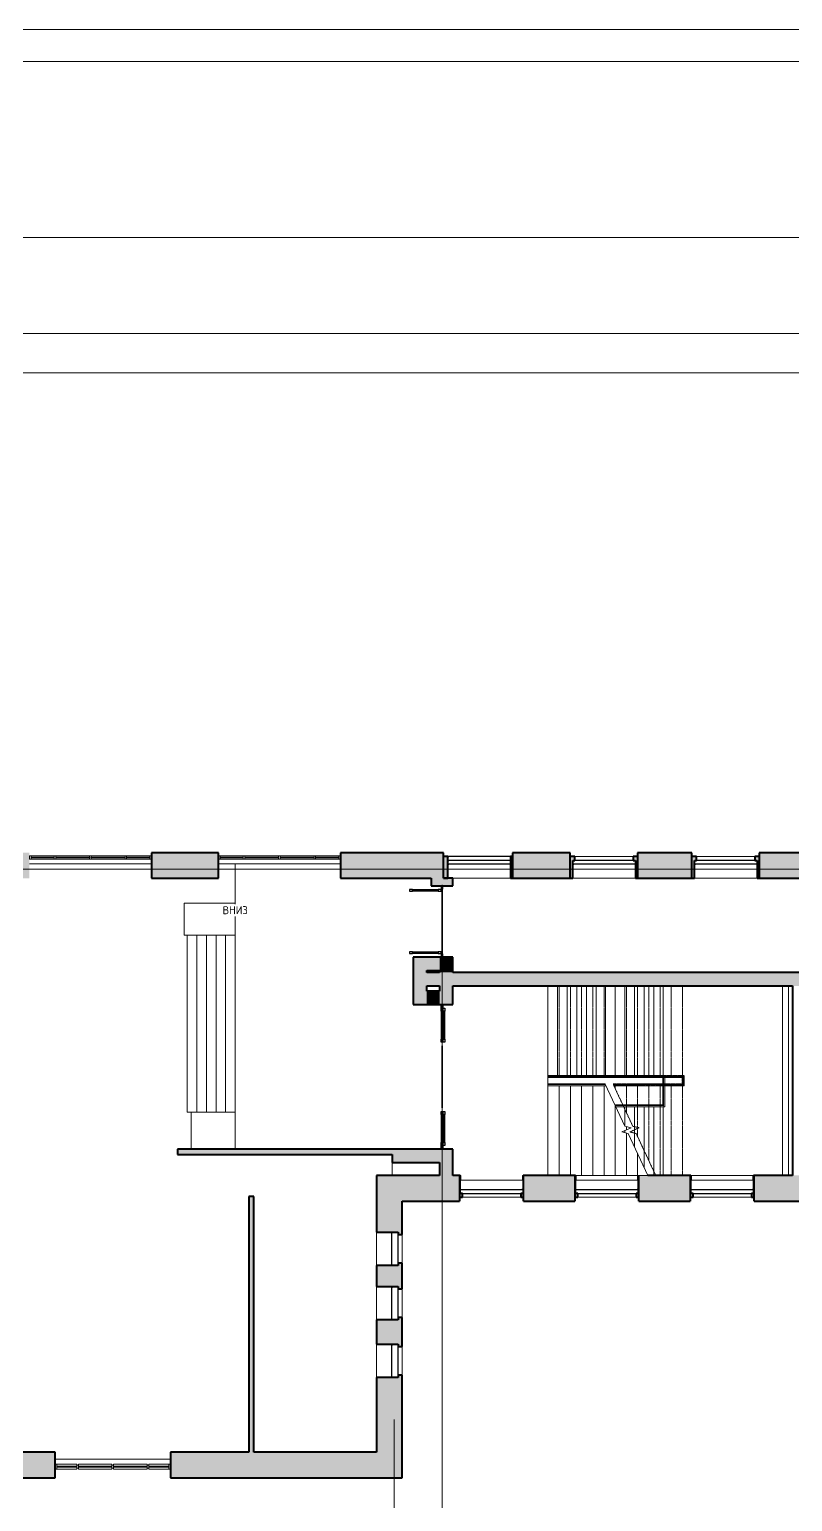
# Model space of a CAD drawing. Header units: millimetres. Extents: x -13853 to 411335, y -23261 to 161252.
# Drawn here: x 208514 to 232341, y 26130 to 72105 of the extents above; entities that cross this region are included whole.
import ezdxf

# ---------------------------------------------------------------- set-up
doc = ezdxf.new("R2010")
doc.units = ezdxf.units.MM
doc.linetypes.add('ADSK_Линия сетки', pattern=[21, 12, -3, 3, -3])
doc.linetypes.add('ADSK_Сверху', pattern=[4.5, 3, -1.5])
for name, color, linetype, lineweight in [('Двери', 7, 'Continuous', 18), ('Импосты витража', 7, 'Continuous', 18), ('Каркас_Импост', 7, 'Continuous', 30), ('Лестницы', 7, 'Continuous', 18), ('Ограждение', 7, 'Continuous', 18), ('Окна', 7, 'Continuous', 18), ('Оси', 7, 'Continuous', 9), ('Остекление', 7, 'Continuous', 30), ('Пандус', 7, 'Continuous', 18), ('Панели витража', 7, 'Continuous', 18), ('Перекрытия', 7, 'Continuous', 18), ('Поручни', 7, 'Continuous', 18), ('Стены', 7, 'Continuous', 18), ('Стены разрез', 7, 'Continuous', 40), ('Текст ВНИЗ', 7, 'Continuous', 18)]:
    doc.layers.add(name, color=color, linetype=linetype, lineweight=lineweight)
doc.styles.add('GOST Common', font='GOST Common.ttf', dxfattribs={"height": 250})

# ---------------------------------------------------------------- blocks, each defined once
blk = doc.blocks.new('Ограждение - Ограждение-254460-001_Весь этаж')
at = {"layer": 'Ограждение', "linetype": 'ADSK_Сверху'}
for p, q in [((224705, 39384), (224705, 39434)), ((228955, 39434), (224705, 39434)), ((224705, 39389), (224705, 39429)), ((228950, 39429), (224705, 39429)), ((224705, 39374), (224705, 39404)), ((228925, 39404), (224705, 39404)), ((228910, 39389), (224705, 39389)), ((228905, 39384), (224705, 39384)), ((228895, 39374), (224705, 39374)), ((226740, 39173), (228895, 39173)), ((226741, 39163), (228905, 39163)), ((226743, 39158), (228910, 39158)), ((226750, 39143), (228925, 39143)), ((226762, 39118), (228905, 39118)), ((226764, 39113), (228905, 39113)), ((228895, 39173), (228895, 39374)), ((228905, 39163), (228905, 39384)), ((228905, 39118), (228950, 39118)), ((228905, 39113), (228955, 39113)), ((228910, 39158), (228910, 39389)), ((228925, 39143), (228925, 39404)), ((228950, 39118), (228950, 39429)), ((228955, 39113), (228955, 39434))]:
    blk.add_line(p, q, dxfattribs=at)
at = {"layer": 'Поручни'}
for p, q in [((224705, 39173), (226490, 39173)), ((224705, 39158), (224705, 39173)), ((224705, 39158), (226493, 39158)), ((224705, 39118), (224705, 39158)), ((224705, 39113), (224705, 39118)), ((224705, 39118), (226512, 39118)), ((224705, 39113), (226514, 39113)), ((226490, 39164), (226490, 39173)), ((226490, 39164), (226490, 39173)), ((226493, 39158), (226490, 39164)), ((226493, 39158), (226490, 39164)), ((226512, 39118), (226493, 39158)), ((226512, 39118), (226493, 39158)), ((226512, 39118), (226493, 39158)), ((226514, 39113), (226512, 39118))]:
    blk.add_line(p, q, dxfattribs=at)
blk = doc.blocks.new('Ограждение - Ограждение-254482-001_Весь этаж')
at = {"layer": 'Поручни'}
for p, q in [((224705, 39429), (224705, 39434)), ((228355, 39434), (224705, 39434)), ((224705, 39389), (224705, 39429)), ((228350, 39429), (224705, 39429)), ((224705, 39374), (224705, 39389)), ((228310, 39389), (224705, 39389)), ((228295, 39374), (224705, 39374)), ((228295, 38516), (228295, 39374)), ((228310, 38501), (228310, 39389)), ((228350, 38461), (228350, 39429)), ((228355, 38456), (228355, 39434)), ((226792, 38516), (228295, 38516)), ((226799, 38501), (228310, 38501)), ((226818, 38461), (228305, 38461)), ((226820, 38456), (228305, 38456)), ((228305, 38461), (228350, 38461)), ((228305, 38456), (228355, 38456)), ((228308, 38486), (228325, 38486))]:
    blk.add_line(p, q, dxfattribs=at)
blk = doc.blocks.new('ИРНИТУ-Окно-ГОСТ23166-99_4_2_Створки - 1920 x 2350-949207-001_Весь этаж')
at = {"layer": 'Каркас_Импост'}
for p, q in [((-1018.1, -100), (941.9, -100)), ((-1018.1, -220), (-1018.1, -100)), ((-1018.1, -100), (-983.1, -100)), ((-1018.1, -220), (941.9, -220)), ((-1018.1, -220), (-983.1, -220)), ((941.9, -100), (906.9, -100)), ((941.9, -220), (906.9, -220)), ((941.9, -220), (941.9, -100))]:
    blk.add_line(p, q, dxfattribs=at)
blk = doc.blocks.new('Системная панель - ADSK_Cтеклопакет_25-731691-001_Весь этаж')
at = {"layer": 'Панели витража'}
for p, q in [((312.5, 12.5), (-312.5, 12.5)), ((-312.5, 12.5), (-312.5, -12.5)), ((312.5, -12.5), (312.5, 12.5)), ((-312.5, -12.5), (312.5, -12.5))]:
    blk.add_line(p, q, dxfattribs=at)
blk = doc.blocks.new('Системная панель - ADSK_Cтеклопакет_25-705776-001_Весь этаж')
at = {"layer": 'Панели витража'}
for p, q in [((525, 12.5), (-525, 12.5)), ((-525, 12.5), (-525, -12.5)), ((525, -12.5), (525, 12.5)), ((-525, -12.5), (525, -12.5))]:
    blk.add_line(p, q, dxfattribs=at)
blk = doc.blocks.new('Прямоугольный импост - 50х150-732079-001_Весь этаж')
at = {"layer": 'Импосты витража'}
for p, q in [((-50, 75), (0, 75)), ((-50, -75), (-50, 75)), ((0, 75), (0, -75)), ((0, -75), (-50, -75))]:
    blk.add_line(p, q, dxfattribs=at)
blk = doc.blocks.new('Прямоугольный импост - 50х150-731680-001_Весь этаж')
at = {"layer": 'Импосты витража'}
for p, q in [((176242, 27270), (176242, 27295)), ((176242, 27295), (176867, 27295)), ((176242, 27145), (176242, 27170)), ((176242, 27145), (176867, 27145))]:
    blk.add_line(p, q, dxfattribs=at)
blk = doc.blocks.new('Прямоугольный импост - 50х150-731679-001_Весь этаж')
at = {"layer": 'Импосты витража'}
for p, q in [((174042, 27270), (174042, 27295)), ((174042, 27295), (175092, 27295)), ((174042, 27145), (174042, 27170)), ((174042, 27145), (175092, 27145)), ((175092, 27295), (175092, 27270)), ((175092, 27170), (175092, 27145))]:
    blk.add_line(p, q, dxfattribs=at)
blk = doc.blocks.new('Прямоугольный импост - 50х150-V4-001_Весь этаж')
at = {"layer": 'Импосты витража'}
for p, q in [((173367, 27295), (173992, 27295)), ((173367, 27145), (173992, 27145)), ((173992, 27295), (173992, 27270)), ((173992, 27170), (173992, 27145))]:
    blk.add_line(p, q, dxfattribs=at)
blk = doc.blocks.new('Прямоугольный импост - 50х150-732085-001_Весь этаж')
at = {"layer": 'Импосты витража'}
for p, q in [((0, 75), (-50, 75)), ((-50, 75), (-50, -75)), ((0, -75), (0, 75)), ((-50, -75), (0, -75))]:
    blk.add_line(p, q, dxfattribs=at)
blk = doc.blocks.new('Прямоугольный импост - 50х100-732067-001_Весь этаж')
at = {"layer": 'Импосты витража'}
for p, q in [((-25, 50), (25, 50)), ((-25, -50), (-25, 50)), ((25, 50), (25, -50)), ((25, -50), (-25, -50))]:
    blk.add_line(p, q, dxfattribs=at)
blk = doc.blocks.new('Системная панель - ADSK_Cтеклопакет_25-948666-001_Весь этаж')
at = {"layer": 'Панели витража'}
for p, q in [((362.5, 12.5), (-362.5, 12.5)), ((-362.5, 12.5), (-362.5, -12.5)), ((362.5, -12.5), (362.5, 12.5)), ((-362.5, -12.5), (362.5, -12.5))]:
    blk.add_line(p, q, dxfattribs=at)
blk = doc.blocks.new('Прямоугольный импост - 50х100-948659-001_Весь этаж')
at = {"layer": 'Импосты витража'}
for p, q in [((217449, 46294), (218174, 46294)), ((217449, 46194), (218174, 46194))]:
    blk.add_line(p, q, dxfattribs=at)
blk = doc.blocks.new('Прямоугольный импост - 50х100-948667-001_Весь этаж')
at = {"layer": 'Импосты витража'}
for p, q in [((-50, 50), (0, 50)), ((-50, -50), (-50, 50)), ((0, 50), (0, -50)), ((0, -50), (-50, -50))]:
    blk.add_line(p, q, dxfattribs=at)
blk = doc.blocks.new('Системная панель - ADSK_Cтеклопакет_25-948669-001_Весь этаж')
at = {"layer": 'Панели витража'}
for p, q in [((527.5, 12.5), (-527.5, 12.5)), ((-527.5, 12.5), (-527.5, -12.5)), ((527.5, -12.5), (527.5, 12.5)), ((-527.5, -12.5), (527.5, -12.5))]:
    blk.add_line(p, q, dxfattribs=at)
blk = doc.blocks.new('Прямоугольный импост - 50х100-948661-001_Весь этаж')
at = {"layer": 'Импосты витража'}
for p, q in [((216344, 46294), (217399, 46294)), ((216344, 46194), (217399, 46194))]:
    blk.add_line(p, q, dxfattribs=at)
blk = doc.blocks.new('Прямоугольный импост - 50х100-948671-001_Весь этаж')
at = {"layer": 'Импосты витража'}
for p, q in [((0, 50), (-50, 50)), ((-50, 50), (-50, -50)), ((0, -50), (0, 50)), ((-50, -50), (0, -50))]:
    blk.add_line(p, q, dxfattribs=at)
blk = doc.blocks.new('Прямоугольный импост - 50х100-948662-001_Весь этаж')
at = {"layer": 'Импосты витража'}
for p, q in [((-25, 50), (25, 50)), ((-25, -50), (-25, 50)), ((25, 50), (25, -50)), ((25, -50), (-25, -50))]:
    blk.add_line(p, q, dxfattribs=at)
blk = doc.blocks.new('ИРНИТУ-Окно-ГОСТ23166-99_2_1_Створка - 1000 x 1800-1295429-001_Весь этаж')
at = {"layer": 'Каркас_Импост'}
for p, q in [((-1018.1, -80), (21.9, -80)), ((-1018.1, -280), (-1018.1, -80)), ((-1018.1, -80), (-983.1, -80)), ((-1018.1, -280), (21.9, -280)), ((-1018.1, -280), (-983.1, -280)), ((21.9, -80), (-13.1, -80)), ((21.9, -280), (-13.1, -280)), ((21.9, -280), (21.9, -80))]:
    blk.add_line(p, q, dxfattribs=at)
blk = doc.blocks.new('ИРНИТУ-Окно-ГОСТ23166-99_4_2_Створки - 1920 x 2350-678678-001_Весь этаж')
at = {"layer": 'Каркас_Импост'}
for p, q in [((-1018.1, -160), (941.9, -160)), ((-1018.1, -280), (-1018.1, -160)), ((-1018.1, -160), (-983.1, -160)), ((-1018.1, -280), (941.9, -280)), ((-1018.1, -280), (-983.1, -280)), ((941.9, -160), (906.9, -160)), ((941.9, -280), (906.9, -280)), ((941.9, -280), (941.9, -160))]:
    blk.add_line(p, q, dxfattribs=at)
blk = doc.blocks.new('Перекрытия лестница влево1 - Перекрытия лестница влево-1294451-001_Весь этаж')
at = {"layer": 'Перекрытия'}
for p, q in [((213564, 38291), (213564, 37134)), ((214940, 38291), (213564, 38291)), ((214940, 37134), (214940, 38291))]:
    blk.add_line(p, q, dxfattribs=at)
blk = doc.blocks.new('Противодымная перегородка Тип3 - Противодымная перегородка Тип3-1294985-001_Весь этаж')
at = {"layer": 'Каркас_Импост'}
for p, q in [((-1010, 25), (-1110, 25)), ((-1110, 25), (-1110, -25)), ((-1010, 10), (-1010, 25)), ((1110, 25), (1010, 25)), ((1010, 25), (1010, 10)), ((1110, -25), (1110, 25)), ((-1110, -25), (-1010, -25)), ((-1010, -25), (-1010, -10)), ((-1000, -25), (-1000, -125)), ((-950, -25), (-1000, -25)), ((-1000, -125), (-950, -125)), ((-950, -125), (-950, -25)), ((1000, -25), (950, -25)), ((950, -25), (950, -125)), ((950, -125), (1000, -125)), ((1000, -125), (1000, -25)), ((1010, -10), (1010, -25)), ((1010, -25), (1110, -25)), ((-1000, -920), (-1000, -1020)), ((-950, -920), (-1000, -920)), ((-1000, -1020), (-950, -1020)), ((-950, -1020), (-950, -920)), ((1000, -920), (950, -920)), ((950, -920), (950, -1020)), ((950, -1020), (1000, -1020)), ((1000, -1020), (1000, -920))]:
    blk.add_line(p, q, dxfattribs=at)
at = {"layer": 'Каркас_Импост', "lineweight": 18}
for p, q in [((-1000, -920), (-1000, -125)), ((-950, -125), (-950, -920)), ((950, -920), (950, -125)), ((1000, -125), (1000, -920))]:
    blk.add_line(p, q, dxfattribs=at)
at = {"layer": 'Остекление', "lineweight": 18}
for p, q in [((-1010, 10), (1010, 10)), ((-1010, -10), (-1010, 10)), ((1010, -10), (1010, 10)), ((1010, -10), (-1010, -10))]:
    blk.add_line(p, q, dxfattribs=at)
at = {"layer": 'Остекление'}
for p, q in [((-985, -125), (-985, -920)), ((-965, -125), (-985, -125)), ((-965, -920), (-965, -125)), ((985, -125), (965, -125)), ((965, -125), (965, -920)), ((985, -920), (985, -125)), ((-985, -920), (-965, -920)), ((965, -920), (985, -920))]:
    blk.add_line(p, q, dxfattribs=at)
blk = doc.blocks.new('Противодымная перегородка Тип4 - Противодымная перегородка Тип4-1294949-001_Весь этаж')
at = {"layer": 'Каркас_Импост'}
for p, q in [((-2261, 25), (-2161, 25)), ((-2261, -25), (-2261, 25)), ((-2161, 25), (-2161, 10)), ((-2148, 85), (-2048, 85)), ((-2148, 35), (-2148, 85)), ((-2048, 35), (-2148, 35)), ((-2048, 85), (-2048, 35)), ((-1180, 85), (-1080, 85)), ((-1180, 35), (-1180, 85)), ((-1080, 35), (-1180, 35)), ((-1080, 85), (-1080, 35)), ((1080, 85), (1180, 85)), ((1080, 35), (1080, 85)), ((1180, 35), (1080, 35)), ((1180, 85), (1180, 35)), ((2048, 85), (2148, 85)), ((2048, 35), (2048, 85)), ((2148, 35), (2048, 35)), ((2148, 85), (2148, 35)), ((2161, 25), (2261, 25)), ((2161, 10), (2161, 25)), ((2261, 25), (2261, -25)), ((-2161, -25), (-2261, -25)), ((-2161, -10), (-2161, -25)), ((2161, -25), (2161, -10)), ((2261, -25), (2161, -25))]:
    blk.add_line(p, q, dxfattribs=at)
at = {"layer": 'Каркас_Импост', "lineweight": 18}
for p, q in [((-1180, 85), (-2048, 85)), ((-2048, 35), (-1180, 35)), ((2048, 85), (1180, 85)), ((1180, 35), (2048, 35))]:
    blk.add_line(p, q, dxfattribs=at)
at = {"layer": 'Остекление', "lineweight": 18}
for p, q in [((-2161, 10), (-1180, 10)), ((-2161, -10), (-2161, 10)), ((-1180, 25), (-2051, 25)), ((-1180, 10), (-1180, -10)), ((-970, 10), (970, 10)), ((-970, -10), (-970, 10)), ((970, 10), (970, -10)), ((2051, 25), (1180, 25)), ((1180, 10), (2161, 10)), ((1180, -10), (1180, 10)), ((2161, 10), (2161, -10)), ((-1180, -10), (-2161, -10)), ((-2051, -25), (-1180, -25)), ((970, -10), (-970, -10)), ((2161, -10), (1180, -10)), ((1180, -25), (2051, -25))]:
    blk.add_line(p, q, dxfattribs=at)
at = {"layer": 'Остекление'}
for p, q in [((-2151, 10), (-2151, 25)), ((-2151, 25), (-2051, 25)), ((-2051, 25), (-2051, 10)), ((-2048, 70), (-1180, 70)), ((-2048, 50), (-2048, 70)), ((-1180, 50), (-2048, 50)), ((-1180, 70), (-1180, 50)), ((-1180, 10), (-1180, 25)), ((-1180, 25), (-1080, 25)), ((-1080, 25), (-1080, -25)), ((1080, -25), (1080, 25)), ((1080, 25), (1180, 25)), ((1180, 70), (2048, 70)), ((1180, 50), (1180, 70)), ((2048, 50), (1180, 50)), ((1180, 25), (1180, 10)), ((2048, 70), (2048, 50)), ((2051, 10), (2051, 25)), ((2051, 25), (2151, 25)), ((2151, 25), (2151, 10)), ((-2151, -25), (-2151, -10)), ((-2051, -25), (-2151, -25)), ((-2051, -10), (-2051, -25)), ((-1180, -25), (-1180, -10)), ((-1080, -25), (-1180, -25)), ((1180, -25), (1080, -25)), ((1180, -10), (1180, -25)), ((2051, -25), (2051, -10)), ((2151, -25), (2051, -25)), ((2151, -10), (2151, -25))]:
    blk.add_line(p, q, dxfattribs=at)

msp = doc.modelspace()

# ---------------------------------------------------------------- hatches: boundary and pattern name
at = {"layer": 'Стены'}
h = msp.add_hatch(color=256, dxfattribs=at)
h.paths.add_polyline_path([(218224, 45595), (219805, 45595), (219805, 46395), (218224, 46395)], flags=0)
h.paths.add_polyline_path([(202714, 45595), (202714, 46395), (200524, 46395), (200524, 45595)], flags=0)
h.paths.add_polyline_path([(213517, 45595), (214414, 45595), (214414, 46395), (212324, 46395), (212324, 45595)], flags=0)
h.paths.add_polyline_path([(206524, 45595), (208514, 45595), (208514, 46395), (206524, 46395)], flags=0)
h.paths.add_polyline_path([(196639, 45595), (196714, 45595), (196714, 46395), (192605, 46395), (192605, 45595)], flags=0)
h = msp.add_hatch(color=256, dxfattribs=at)
h.paths.add_polyline_path([(219805, 45595), (221439, 45595), (221439, 46395), (219805, 46395)], flags=0)
h.paths.add_polyline_path([(223599, 45595), (225399, 45595), (225399, 46395), (223599, 46395)], flags=0)
h.paths.add_polyline_path([(227499, 45595), (229199, 45595), (229199, 46395), (227499, 46395)], flags=0)
h.paths.add_polyline_path([(247701, 45595), (249201, 45595), (249201, 46395), (247701, 46395)], flags=0)
h.paths.add_polyline_path([(251301, 45595), (253099, 45595), (253099, 46395), (251301, 46395)], flags=0)
h.paths.add_polyline_path([(231299, 45595), (233001, 45595), (233001, 46395), (231299, 46395)], flags=0)
h.paths.add_polyline_path([(236487, 45595), (236487, 46155), (236501, 46155), (236501, 46395), (235001, 46395), (235001, 45595)], flags=0)
h.paths.add_polyline_path([(244185, 45595), (245601, 45595), (245601, 46395), (244185, 46395)], flags=0)
h.paths.add_polyline_path([(240647, 45595), (242126, 45595), (242126, 46395), (240626, 46395), (240626, 46155), (240647, 46155)], flags=0)
h.paths.add_polyline_path([(255199, 45595), (258309, 45595), (258309, 46395), (255199, 46395)], flags=0)
h = msp.add_hatch(color=256, dxfattribs=at)
h.paths.add_polyline_path([(221576, 45595), (221576, 46275), (221439, 46275), (221439, 45595)], flags=0)
h.paths.add_polyline_path([(223599, 45595), (223599, 46275), (223536, 46275), (223536, 45595)], flags=0)
h = msp.add_hatch(color=256, dxfattribs=at)
h.paths.add_polyline_path([(225476, 45595), (225476, 46155), (225546, 46155), (225546, 46275), (225399, 46275), (225399, 45595)], flags=0)
h.paths.add_polyline_path([(227436, 45595), (227499, 45595), (227499, 46275), (227366, 46275), (227366, 46155), (227436, 46155)], flags=0)
h = msp.add_hatch(color=256, dxfattribs=at)
h.paths.add_polyline_path([(229276, 45595), (229276, 46155), (229346, 46155), (229346, 46275), (229199, 46275), (229199, 45595)], flags=0)
h.paths.add_polyline_path([(231236, 45595), (231299, 45595), (231299, 46275), (231166, 46275), (231166, 46155), (231236, 46155)], flags=0)
for points in [[(221739, 45355), (221739, 45595), (221059, 45595), (221059, 45355)], [(221319, 42715), (221319, 43135), (220499, 43135), (220499, 42715), (220919, 42715)], [(221739, 42654), (221739, 43135), (221319, 43135), (221319, 42654)], [(220919, 41655), (220919, 42715), (220499, 42715), (220499, 41655)], [(232761, 42234), (232761, 42654), (220919, 42654), (220919, 42234), (232341, 42234)], [(220919, 41655), (221319, 41655), (221319, 42075), (220919, 42075), (220919, 41894)], [(221319, 41655), (221739, 41655), (221739, 42234), (221319, 42234), (221319, 41894)], [(217737, 36974), (219840, 36974), (219840, 37134), (213140, 37134), (213140, 36974), (213517, 36974)], [(221319, 36714), (221319, 37134), (219840, 37134), (219840, 36714)], [(221739, 36314), (221739, 37134), (221319, 37134), (221319, 36314)], [(215520, 27675), (215520, 35655), (215360, 35655), (215360, 27675)]]:
    msp.add_hatch(color=256, dxfattribs=at).paths.add_polyline_path(points, flags=0)
h = msp.add_hatch(color=256, dxfattribs=at)
h.paths.add_polyline_path([(220150, 35514), (221945, 35514), (221945, 36314), (219350, 36314), (219350, 35514)], flags=0)
h.paths.add_polyline_path([(231145, 35514), (232845, 35514), (232845, 36314), (231145, 36314), (231145, 35677)], flags=0)
h.paths.add_polyline_path([(236507, 35514), (236507, 36314), (234845, 36314), (234845, 35514)], flags=0)
h.paths.add_polyline_path([(240667, 35514), (242285, 35514), (242285, 36314), (240667, 36314), (240667, 35677)], flags=0)
h.paths.add_polyline_path([(223945, 35514), (225545, 35514), (225545, 36314), (223945, 36314), (223945, 35677)], flags=0)
h.paths.add_polyline_path([(227545, 35514), (229145, 35514), (229145, 36314), (227545, 36314), (227545, 35677)], flags=0)
h.paths.add_polyline_path([(247885, 35514), (249485, 35514), (249485, 36314), (247885, 36314), (247885, 35677)], flags=0)
h.paths.add_polyline_path([(255712, 35514), (257509, 35514), (257509, 36314), (255185, 36314), (255185, 35514)], flags=0)
h.paths.add_polyline_path([(244285, 35514), (245885, 35514), (245885, 36314), (244285, 36314), (244285, 35677)], flags=0)
h.paths.add_polyline_path([(251485, 35514), (253185, 35514), (253185, 36314), (251485, 36314), (251485, 35677)], flags=0)
h = msp.add_hatch(color=256, dxfattribs=at)
h.paths.add_polyline_path([(223855, 35634), (223945, 35634), (223945, 36314), (223925, 36314), (223925, 35754), (223855, 35754), (223855, 35677)], flags=0)
h.paths.add_polyline_path([(221956, 35634), (222035, 35634), (222035, 35754), (221965, 35754), (221965, 36314), (221945, 36314), (221945, 35634)], flags=0)
h = msp.add_hatch(color=256, dxfattribs=at)
h.paths.add_polyline_path([(225545, 35634), (225635, 35634), (225635, 35754), (225565, 35754), (225565, 36314), (225545, 36314), (225545, 35677)], flags=0)
h.paths.add_polyline_path([(227455, 35634), (227545, 35634), (227545, 36314), (227525, 36314), (227525, 35754), (227455, 35754), (227455, 35677)], flags=0)
h = msp.add_hatch(color=256, dxfattribs=at)
h.paths.add_polyline_path([(229235, 35634), (229235, 35754), (229165, 35754), (229165, 36314), (229145, 36314), (229145, 35634)], flags=0)
h.paths.add_polyline_path([(231145, 35634), (231145, 36314), (231125, 36314), (231125, 35754), (231055, 35754), (231055, 35634)], flags=0)
h = msp.add_hatch(color=256, dxfattribs=at)
h.paths.add_polyline_path([(219350, 26875), (220150, 26875), (220150, 30074), (220030, 30074), (220030, 30004), (219350, 30004), (219350, 27675)], flags=0)
h.paths.add_polyline_path([(220150, 30974), (220150, 31874), (220030, 31874), (220030, 31804), (219350, 31804), (219350, 31044), (220030, 31044), (220030, 30974)], flags=0)
h.paths.add_polyline_path([(220150, 32774), (220150, 33574), (220030, 33574), (220030, 33504), (219350, 33504), (219350, 32844), (220030, 32844), (220030, 32774)], flags=0)
h.paths.add_polyline_path([(220030, 34474), (220150, 34474), (220150, 35514), (219350, 35514), (219350, 34544), (220030, 34544)], flags=0)
h = msp.add_hatch(color=256, dxfattribs=at)
h.paths.add_polyline_path([(219350, 26875), (219350, 27675), (212916, 27675), (212916, 26875)], flags=0)
h.paths.add_polyline_path([(209316, 26875), (209316, 27675), (206896, 27675), (206896, 26875)], flags=0)
h.paths.add_polyline_path([(203296, 26875), (203296, 27675), (200916, 27675), (200916, 26875)], flags=0)
h.paths.add_polyline_path([(197316, 26875), (197316, 27675), (194897, 27675), (194897, 26875)], flags=0)
h.paths.add_polyline_path([(188837, 26875), (191297, 26875), (191297, 27675), (188837, 27675)], flags=0)
h.paths.add_polyline_path([(185237, 26875), (185237, 27675), (182897, 27675), (182897, 26875)], flags=0)
h.paths.add_polyline_path([(176917, 26875), (179297, 26875), (179297, 27675), (176917, 27675)], flags=0)
h.paths.add_polyline_path([(173317, 26875), (173317, 27675), (170897, 27675), (170897, 26875), (171322, 26875)], flags=0)
h.paths.add_polyline_path([(153966, 26875), (161317, 26875), (161317, 27675), (153966, 27675)], flags=0)
h.paths.add_polyline_path([(164917, 26875), (167297, 26875), (167297, 27675), (164917, 27675)], flags=0)

# ---------------------------------------------------------------- linework, layer by layer
at = {"layer": 'Лестницы'}
for p, q in [((213440, 43821), (213440, 38291)), ((213440, 43821), (213740, 43821)), ((213740, 43821), (214040, 43821)), ((213740, 43821), (213740, 38291)), ((214040, 43821), (214340, 43821)), ((214040, 43821), (214040, 38291)), ((214340, 43821), (214640, 43821)), ((214340, 43821), (214340, 38291)), ((214640, 43821), (214940, 43821)), ((214640, 43821), (214640, 38291)), ((214940, 43821), (214940, 38291)), ((224705, 39434), (224705, 42234)), ((225005, 39434), (225005, 42234)), ((225305, 39434), (225305, 42234)), ((225605, 39434), (225605, 42234)), ((225905, 39434), (225905, 42234)), ((226205, 39434), (226205, 42234)), ((226505, 39434), (226505, 42234)), ((226805, 39434), (226805, 42234)), ((227105, 39434), (227105, 42234)), ((227405, 39434), (227405, 42234)), ((227705, 39434), (227705, 42234)), ((228005, 39434), (228005, 42234)), ((228305, 39434), (228305, 42234)), ((232026, 36314), (232026, 42234)), ((224705, 39113), (224705, 36314)), ((225055, 39113), (225055, 36314)), ((225405, 39113), (225405, 36314)), ((225755, 39113), (225755, 36314)), ((226105, 39113), (226105, 36314)), ((226455, 39113), (226455, 36314)), ((227102, 37852), (226490, 39164)), ((213440, 38291), (213564, 38291)), ((226805, 38489), (226805, 36314)), ((227105, 38456), (227105, 37851)), ((227405, 38456), (227405, 37203)), ((227705, 38456), (227705, 36559)), ((228005, 38456), (228005, 36314)), ((228305, 38456), (228305, 36314)), ((227013, 37673), (227297, 37805)), ((227297, 37805), (227102, 37852)), ((227105, 37715), (227105, 37650)), ((227155, 37839), (227155, 37739)), ((227208, 37625), (227013, 37673)), ((227155, 37638), (227155, 36314)), ((227819, 36314), (227208, 37625)), ((227505, 36988), (227505, 36314)), ((225585, 36314), (225755, 36314)), ((225755, 36314), (226105, 36314)), ((226105, 36314), (226455, 36314)), ((226455, 36314), (226805, 36314)), ((226805, 36314), (227155, 36314)), ((227155, 36314), (227505, 36314)), ((227505, 36314), (227819, 36314)), ((229185, 36314), (231105, 36314))]:
    msp.add_line(p, q, dxfattribs=at)
at = {"layer": 'Лестницы', "linetype": 'ADSK_Сверху'}
for p, q in [((213440, 43821), (213440, 38291)), ((213740, 43821), (213740, 38291)), ((214040, 43821), (214040, 38291)), ((214340, 43821), (214340, 38291)), ((214640, 43821), (214640, 38291)), ((224705, 39384), (224705, 42234)), ((228905, 42234), (224705, 42234)), ((225005, 39434), (225005, 42234)), ((225055, 39384), (225055, 42234)), ((225055, 39384), (225055, 42234)), ((225305, 39434), (225305, 42234)), ((225405, 39384), (225405, 42234)), ((225405, 39384), (225405, 42234)), ((225605, 39434), (225605, 42234)), ((225755, 39384), (225755, 42234)), ((225755, 39384), (225755, 42234)), ((225905, 39434), (225905, 42234)), ((226105, 39384), (226105, 42234)), ((226105, 39384), (226105, 42234)), ((226205, 39434), (226205, 42234)), ((226455, 39384), (226455, 42234)), ((226455, 39384), (226455, 42234)), ((226505, 39434), (226505, 42234)), ((226805, 39384), (226805, 42234)), ((226805, 39384), (226805, 42234)), ((226805, 39434), (226805, 42234)), ((227105, 39434), (227105, 42234)), ((227155, 39384), (227155, 42234)), ((227155, 39384), (227155, 42234)), ((227405, 39434), (227405, 42234)), ((227505, 39384), (227505, 42234)), ((227505, 39384), (227505, 42234)), ((227705, 39434), (227705, 42234)), ((227855, 39384), (227855, 42234)), ((227855, 39384), (227855, 42234)), ((228005, 39434), (228005, 42234)), ((228205, 39384), (228205, 42234)), ((228205, 39384), (228205, 42234)), ((228305, 39434), (228305, 42234)), ((228555, 39384), (228555, 42234)), ((228555, 39384), (228555, 42234)), ((232026, 42234), (228905, 42234)), ((228905, 39384), (228905, 42234)), ((228905, 39384), (228905, 42234)), ((232026, 36314), (232026, 42234)), ((228905, 39384), (224705, 39384)), ((224705, 39113), (224705, 36314)), ((225055, 39113), (225055, 36314)), ((225405, 39113), (225405, 36314)), ((225755, 39113), (225755, 36314)), ((226105, 39113), (226105, 36314)), ((226455, 39113), (226455, 36314)), ((226740, 39164), (228905, 39164)), ((227352, 37852), (226740, 39164)), ((226805, 39164), (226805, 39025)), ((226805, 39164), (226805, 39025)), ((227155, 39164), (227155, 38275)), ((227155, 39164), (227155, 38275)), ((227505, 39164), (227505, 37815)), ((227505, 39164), (227505, 37815)), ((227855, 39164), (227855, 36774)), ((227855, 39164), (227855, 36774)), ((228205, 39164), (228205, 36314)), ((228205, 39164), (228205, 36314)), ((228555, 39164), (228555, 36314)), ((228555, 39164), (228555, 36314)), ((228905, 39384), (228905, 39164)), ((228905, 39164), (228905, 36314)), ((228905, 39164), (228905, 36314)), ((226805, 38489), (226805, 36314)), ((227105, 38456), (227105, 37851)), ((227405, 38456), (227405, 37203)), ((227705, 38456), (227705, 36559)), ((228005, 38456), (228005, 36314)), ((228305, 38456), (228305, 36314)), ((227105, 37715), (227105, 37650)), ((227155, 37839), (227155, 37739)), ((227263, 37673), (227547, 37805)), ((227547, 37805), (227352, 37852)), ((227505, 37785), (227505, 37524)), ((227505, 37785), (227505, 37524)), ((227155, 37638), (227155, 36314)), ((227458, 37625), (227263, 37673)), ((228069, 36314), (227458, 37625)), ((227505, 36988), (227505, 36314)), ((228069, 36314), (228905, 36314)), ((228905, 36314), (232026, 36314))]:
    msp.add_line(p, q, dxfattribs=at)
at = {"layer": 'Оси', "linetype": 'ADSK_Линия сетки'}
for p, q in [((-13035, 72105), (410517, 72105)), ((-13035, 71105), (410517, 71105)), ((-13035, 65605), (410517, 65605)), ((410517, 62605), (-13035, 62605)), ((410517, 61385), (-13035, 61385)), ((410517, 45885), (-13035, 45885)), ((221399, 45395), (221399, -22443)), ((219899, 28696), (219899, -22443))]:
    msp.add_line(p, q, dxfattribs=at)
at = {"layer": 'Пандус'}
for p, q in [((213340, 43821), (213340, 44821)), ((213340, 44821), (214940, 44821)), ((214940, 43821), (214940, 44821)), ((213340, 43821), (213440, 43821)), ((213546, 43821), (213740, 43821)), ((213812, 43821), (214040, 43821)), ((214079, 43821), (214340, 43821)), ((214346, 43821), (214940, 43821))]:
    msp.add_line(p, q, dxfattribs=at)
at = {"layer": 'Перекрытия'}
for p, q in [((212324, 46049), (208514, 46049)), ((214940, 46049), (214414, 46049)), ((218224, 46049), (214940, 46049)), ((214940, 46049), (214940, 37134)), ((224705, 39434), (224705, 42234)), ((232216, 42234), (232216, 36314)), ((224705, 39173), (224705, 39374)), ((219839, 36314), (219838, 36974)), ((219840, 36714), (219840, 36314)), ((209316, 27449), (212916, 27449))]:
    msp.add_line(p, q, dxfattribs=at)
at = {"layer": 'Стены'}
for p, q in [((221576, 46275), (223536, 46275)), ((225546, 46275), (227366, 46275)), ((229346, 46275), (231166, 46275)), ((223536, 45595), (221739, 45595)), ((227436, 45595), (225476, 45595)), ((231236, 45595), (229276, 45595)), ((221965, 36314), (221985, 36314)), ((221985, 36164), (221985, 36314)), ((223905, 36164), (221985, 36164)), ((223905, 36314), (223905, 36164)), ((223905, 36314), (223925, 36314)), ((225565, 36314), (225585, 36314)), ((225585, 36164), (225585, 36314)), ((227505, 36164), (225585, 36164)), ((227505, 36314), (227505, 36164)), ((229165, 36314), (229185, 36314)), ((229185, 36164), (229185, 36314)), ((231105, 36164), (229185, 36164)), ((231105, 36314), (231105, 36164)), ((231105, 36314), (231125, 36314)), ((223855, 35634), (222035, 35634)), ((227455, 35634), (225635, 35634)), ((231055, 35634), (229235, 35634)), ((219350, 33504), (219350, 34544)), ((220150, 34474), (220150, 33574)), ((219350, 31804), (219350, 32844)), ((220150, 32774), (220150, 31874)), ((219350, 30004), (219350, 31044)), ((220150, 30974), (220150, 30074))]:
    msp.add_line(p, q, dxfattribs=at)
at = {"layer": 'Стены разрез'}
for p, q in [((214414, 46395), (212324, 46395)), ((212324, 46395), (212324, 45595)), ((214414, 45595), (214414, 46395)), ((219805, 46395), (218224, 46395)), ((218224, 46395), (218224, 45595)), ((221439, 46395), (219805, 46395)), ((221439, 45595), (221439, 46395)), ((221576, 46275), (221439, 46275)), ((221576, 45595), (221576, 46275)), ((223599, 46275), (223536, 46275)), ((223536, 46275), (223536, 45595)), ((225399, 46395), (223599, 46395)), ((223599, 46395), (223599, 45595)), ((225399, 45595), (225399, 46395)), ((225546, 46275), (225399, 46275)), ((225476, 45595), (225476, 46155)), ((225476, 46155), (225546, 46155)), ((225546, 46155), (225546, 46275)), ((227499, 46275), (227366, 46275)), ((227366, 46275), (227366, 46155)), ((227366, 46155), (227436, 46155)), ((227436, 46155), (227436, 45595)), ((229199, 46395), (227499, 46395)), ((227499, 46395), (227499, 45595)), ((229199, 45595), (229199, 46395)), ((229346, 46275), (229199, 46275)), ((229276, 45595), (229276, 46155)), ((229276, 46155), (229346, 46155)), ((229346, 46155), (229346, 46275)), ((231299, 46275), (231166, 46275)), ((231166, 46275), (231166, 46155)), ((231166, 46155), (231236, 46155)), ((231236, 46155), (231236, 45595)), ((233001, 46395), (231299, 46395)), ((231299, 46395), (231299, 45595)), ((212324, 45595), (214414, 45595)), ((218224, 45595), (219805, 45595)), ((219805, 45595), (221059, 45595)), ((221059, 45595), (221059, 45355)), ((221439, 45595), (221576, 45595)), ((221739, 45595), (221439, 45595)), ((221739, 45355), (221739, 45595)), ((223536, 45595), (223599, 45595)), ((223599, 45595), (225399, 45595)), ((225399, 45595), (225476, 45595)), ((227436, 45595), (227499, 45595)), ((227499, 45595), (229199, 45595)), ((229199, 45595), (229276, 45595)), ((231236, 45595), (231299, 45595)), ((231299, 45595), (233026, 45595)), ((221059, 45355), (221739, 45355)), ((221739, 43135), (220499, 43135)), ((220499, 43135), (220499, 41655)), ((221739, 42654), (221739, 43135)), ((220919, 42715), (221319, 42715)), ((220919, 42654), (220919, 42715)), ((221319, 42654), (220919, 42654)), ((221319, 42715), (221319, 42654)), ((256309, 42654), (221739, 42654)), ((220919, 42234), (221319, 42234)), ((220919, 42075), (220919, 42234)), ((221319, 42075), (220919, 42075)), ((221319, 42234), (221319, 42075)), ((221739, 42234), (232341, 42234)), ((221739, 41655), (221739, 42234)), ((232341, 42234), (232341, 36314)), ((220499, 41655), (221739, 41655)), ((221739, 37134), (213140, 37134)), ((213140, 37134), (213140, 36974)), ((213140, 36974), (219840, 36974)), ((219840, 36974), (219840, 36714)), ((221739, 36314), (221739, 37134)), ((219840, 36714), (221319, 36714)), ((221319, 36714), (221319, 36314)), ((221319, 36314), (219350, 36314)), ((219350, 36314), (219350, 34544)), ((221965, 36314), (221739, 36314)), ((221945, 36314), (221945, 35514)), ((221965, 35754), (221965, 36314)), ((225565, 36314), (223925, 36314)), ((223925, 36314), (223925, 35754)), ((223945, 35514), (223945, 36314)), ((225545, 36314), (225545, 35514)), ((225565, 35754), (225565, 36314)), ((227525, 36314), (227525, 35754)), ((227545, 35514), (227545, 36314)), ((229165, 36314), (227819, 36314)), ((229145, 36314), (229145, 35514)), ((229165, 35754), (229165, 36314)), ((232341, 36314), (231125, 36314)), ((231125, 36314), (231125, 35754)), ((231145, 35514), (231145, 36314)), ((215520, 35655), (215360, 35655)), ((215360, 35655), (215360, 27675)), ((215520, 27675), (215520, 35655)), ((220150, 35514), (221945, 35514)), ((220150, 34474), (220150, 35514)), ((221945, 35634), (222035, 35634)), ((222035, 35754), (221965, 35754)), ((222035, 35634), (222035, 35754)), ((223925, 35754), (223855, 35754)), ((223855, 35754), (223855, 35634)), ((223855, 35634), (223945, 35634)), ((223945, 35514), (225545, 35514)), ((225545, 35634), (225635, 35634)), ((225635, 35754), (225565, 35754)), ((225635, 35634), (225635, 35754)), ((227525, 35754), (227455, 35754)), ((227455, 35754), (227455, 35634)), ((227455, 35634), (227545, 35634)), ((227545, 35514), (229145, 35514)), ((229145, 35634), (229235, 35634)), ((229235, 35754), (229165, 35754)), ((229235, 35634), (229235, 35754)), ((231125, 35754), (231055, 35754)), ((231055, 35754), (231055, 35634)), ((231055, 35634), (231145, 35634)), ((231145, 35514), (232845, 35514)), ((219350, 34544), (220030, 34544)), ((220030, 34544), (220030, 34474)), ((220030, 34474), (220150, 34474)), ((220150, 33574), (220030, 33574)), ((220030, 33574), (220030, 33504)), ((220150, 32774), (220150, 33574)), ((219350, 33504), (219350, 32844)), ((220030, 33504), (219350, 33504)), ((219350, 32844), (220030, 32844)), ((220030, 32844), (220030, 32774)), ((220030, 32774), (220150, 32774)), ((219350, 31804), (219350, 31044)), ((220030, 31804), (219350, 31804)), ((220150, 31874), (220030, 31874)), ((220030, 31874), (220030, 31804)), ((220150, 30974), (220150, 31874)), ((219350, 31044), (220030, 31044)), ((220030, 31044), (220030, 30974)), ((220030, 30974), (220150, 30974)), ((219350, 30004), (219350, 27675)), ((220030, 30004), (219350, 30004)), ((220150, 30074), (220030, 30074)), ((220030, 30074), (220030, 30004)), ((220150, 26875), (220150, 30074)), ((209316, 27675), (206896, 27675)), ((209316, 26875), (209316, 27675)), ((215360, 27675), (212916, 27675)), ((212916, 27675), (212916, 26875)), ((219350, 27675), (215520, 27675)), ((206896, 26875), (209316, 26875)), ((212916, 26875), (220150, 26875))]:
    msp.add_line(p, q, dxfattribs=at)

# ---------------------------------------------------------------- block references
at = {"layer": 'Двери', "rotation": 270}
for name, p in [('Противодымная перегородка Тип3 - Противодымная перегородка Тип3-1294985-001_Весь этаж', (221399, 44245)), ('Противодымная перегородка Тип4 - Противодымная перегородка Тип4-1294949-001_Весь этаж', (221399, 39394))]:
    msp.add_blockref(name, p, dxfattribs=at)
at = {"layer": 'Импосты витража', "extrusion": (0, 0, -1)}
for name, p in [('Прямоугольный импост - 50х100-948667-001_Весь этаж', (-208514, 46244)), ('Прямоугольный импост - 50х100-948662-001_Весь этаж', (-209314, 46244)), ('Прямоугольный импост - 50х100-948662-001_Весь этаж', (-210419, 46244)), ('Прямоугольный импост - 50х100-948662-001_Весь этаж', (-211524, 46244)), ('Прямоугольный импост - 50х100-948667-001_Весь этаж', (-214414, 46244)), ('Прямоугольный импост - 50х100-948662-001_Весь этаж', (-215214, 46244)), ('Прямоугольный импост - 50х100-948662-001_Весь этаж', (-216319, 46244)), ('Прямоугольный импост - 50х100-948662-001_Весь этаж', (-217424, 46244)), ('Прямоугольный импост - 50х150-732079-001_Весь этаж', (-209316, 27220)), ('Прямоугольный импост - 50х100-732067-001_Весь этаж', (-210016, 27220)), ('Прямоугольный импост - 50х100-732067-001_Весь этаж', (-211116, 27220)), ('Прямоугольный импост - 50х100-732067-001_Весь этаж', (-212216, 27220))]:
    msp.add_blockref(name, p, dxfattribs=at)
at = {"layer": 'Импосты витража'}
for name, p in [('Прямоугольный импост - 50х100-948659-001_Весь этаж', (-8885, 0)), ('Прямоугольный импост - 50х100-948661-001_Весь этаж', (-7005, 0)), ('Прямоугольный импост - 50х100-948661-001_Весь этаж', (-5900, 0)), ('Прямоугольный импост - 50х100-948659-001_Весь этаж', (-5900, 0)), ('Прямоугольный импост - 50х100-948671-001_Весь этаж', (212324, 46244)), ('Прямоугольный импост - 50х100-948659-001_Весь этаж', (-2985, 0)), ('Прямоугольный импост - 50х100-948661-001_Весь этаж', (-1105, 0)), ('Прямоугольный импост - 50х100-948661-001_Весь этаж', (0, 0)), ('Прямоугольный импост - 50х100-948659-001_Весь этаж', (0, 0)), ('Прямоугольный импост - 50х100-948671-001_Весь этаж', (218224, 46244)), ('Прямоугольный импост - 50х150-V4-001_Весь этаж', (35999, 0)), ('Прямоугольный импост - 50х150-731679-001_Весь этаж', (35999, 0)), ('Прямоугольный импост - 50х150-731679-001_Весь этаж', (37099, 0)), ('Прямоугольный импост - 50х150-731680-001_Весь этаж', (35999, 0)), ('Прямоугольный импост - 50х150-732085-001_Весь этаж', (212916, 27220))]:
    msp.add_blockref(name, p, dxfattribs=at)
at = {"layer": 'Ограждение'}
for name in ['Ограждение - Ограждение-254460-001_Весь этаж', 'Ограждение - Ограждение-254482-001_Весь этаж']:
    msp.add_blockref(name, (0, 0), dxfattribs=at)
at = {"layer": 'Окна'}
for name, p, rotation in [('ИРНИТУ-Окно-ГОСТ23166-99_4_2_Створки - 1920 x 2350-678678-001_Весь этаж', (222518, 45995), 180), ('ИРНИТУ-Окно-ГОСТ23166-99_4_2_Створки - 1920 x 2350-949207-001_Весь этаж', (222518, 45935), 180), ('ИРНИТУ-Окно-ГОСТ23166-99_4_2_Створки - 1920 x 2350-949207-001_Весь этаж', (226418, 45935), 180), ('ИРНИТУ-Окно-ГОСТ23166-99_4_2_Створки - 1920 x 2350-949207-001_Весь этаж', (230218, 45935), 180), ('ИРНИТУ-Окно-ГОСТ23166-99_2_1_Створка - 1000 x 1800-1295429-001_Весь этаж', (219750, 34522), 90.00000000000011), ('ИРНИТУ-Окно-ГОСТ23166-99_2_1_Створка - 1000 x 1800-1295429-001_Весь этаж', (219750, 32822), 90.00000000000011), ('ИРНИТУ-Окно-ГОСТ23166-99_2_1_Створка - 1000 x 1800-1295429-001_Весь этаж', (219750, 31022), 90.00000000000011)]:
    msp.add_blockref(name, p, dxfattribs=dict(at, rotation=rotation))
for p in [(222983, 35974), (226583, 35974), (230183, 35974)]:
    msp.add_blockref('ИРНИТУ-Окно-ГОСТ23166-99_4_2_Створки - 1920 x 2350-949207-001_Весь этаж', p, dxfattribs=at)
at = {"layer": 'Панели витража', "rotation": 180}
for name, p in [('Системная панель - ADSK_Cтеклопакет_25-948666-001_Весь этаж', (208927, 46244)), ('Системная панель - ADSK_Cтеклопакет_25-948669-001_Весь этаж', (209867, 46244)), ('Системная панель - ADSK_Cтеклопакет_25-948669-001_Весь этаж', (210972, 46244)), ('Системная панель - ADSK_Cтеклопакет_25-948666-001_Весь этаж', (211912, 46244)), ('Системная панель - ADSK_Cтеклопакет_25-948666-001_Весь этаж', (214827, 46244)), ('Системная панель - ADSK_Cтеклопакет_25-948669-001_Весь этаж', (215767, 46244)), ('Системная панель - ADSK_Cтеклопакет_25-948669-001_Весь этаж', (216872, 46244)), ('Системная панель - ADSK_Cтеклопакет_25-948666-001_Весь этаж', (217812, 46244)), ('Системная панель - ADSK_Cтеклопакет_25-731691-001_Весь этаж', (209678, 27220)), ('Системная панель - ADSK_Cтеклопакет_25-705776-001_Весь этаж', (210566, 27220)), ('Системная панель - ADSK_Cтеклопакет_25-705776-001_Весь этаж', (211666, 27220)), ('Системная панель - ADSK_Cтеклопакет_25-731691-001_Весь этаж', (212553, 27220))]:
    msp.add_blockref(name, p, dxfattribs=at)
at = {"layer": 'Перекрытия'}
msp.add_blockref('Перекрытия лестница влево1 - Перекрытия лестница влево-1294451-001_Весь этаж', (0, 0), dxfattribs=at)

# ---------------------------------------------------------------- next in the draw order: texts
at = {"layer": 'Текст ВНИЗ', "insert": (214546, 44724), "char_height": 250, "width": 946.05, "attachment_point": 1, "line_spacing_factor": 1.022761, "style": 'GOST Common', "bg_fill": 3, "box_fill_scale": 1.25, "bg_fill_color": 256, "bg_fill_true_color": 13158600, "bg_fill_transparency": 0}
msp.add_mtext('ВНИЗ', dxfattribs=at)

doc.saveas('drawing.dxf')
